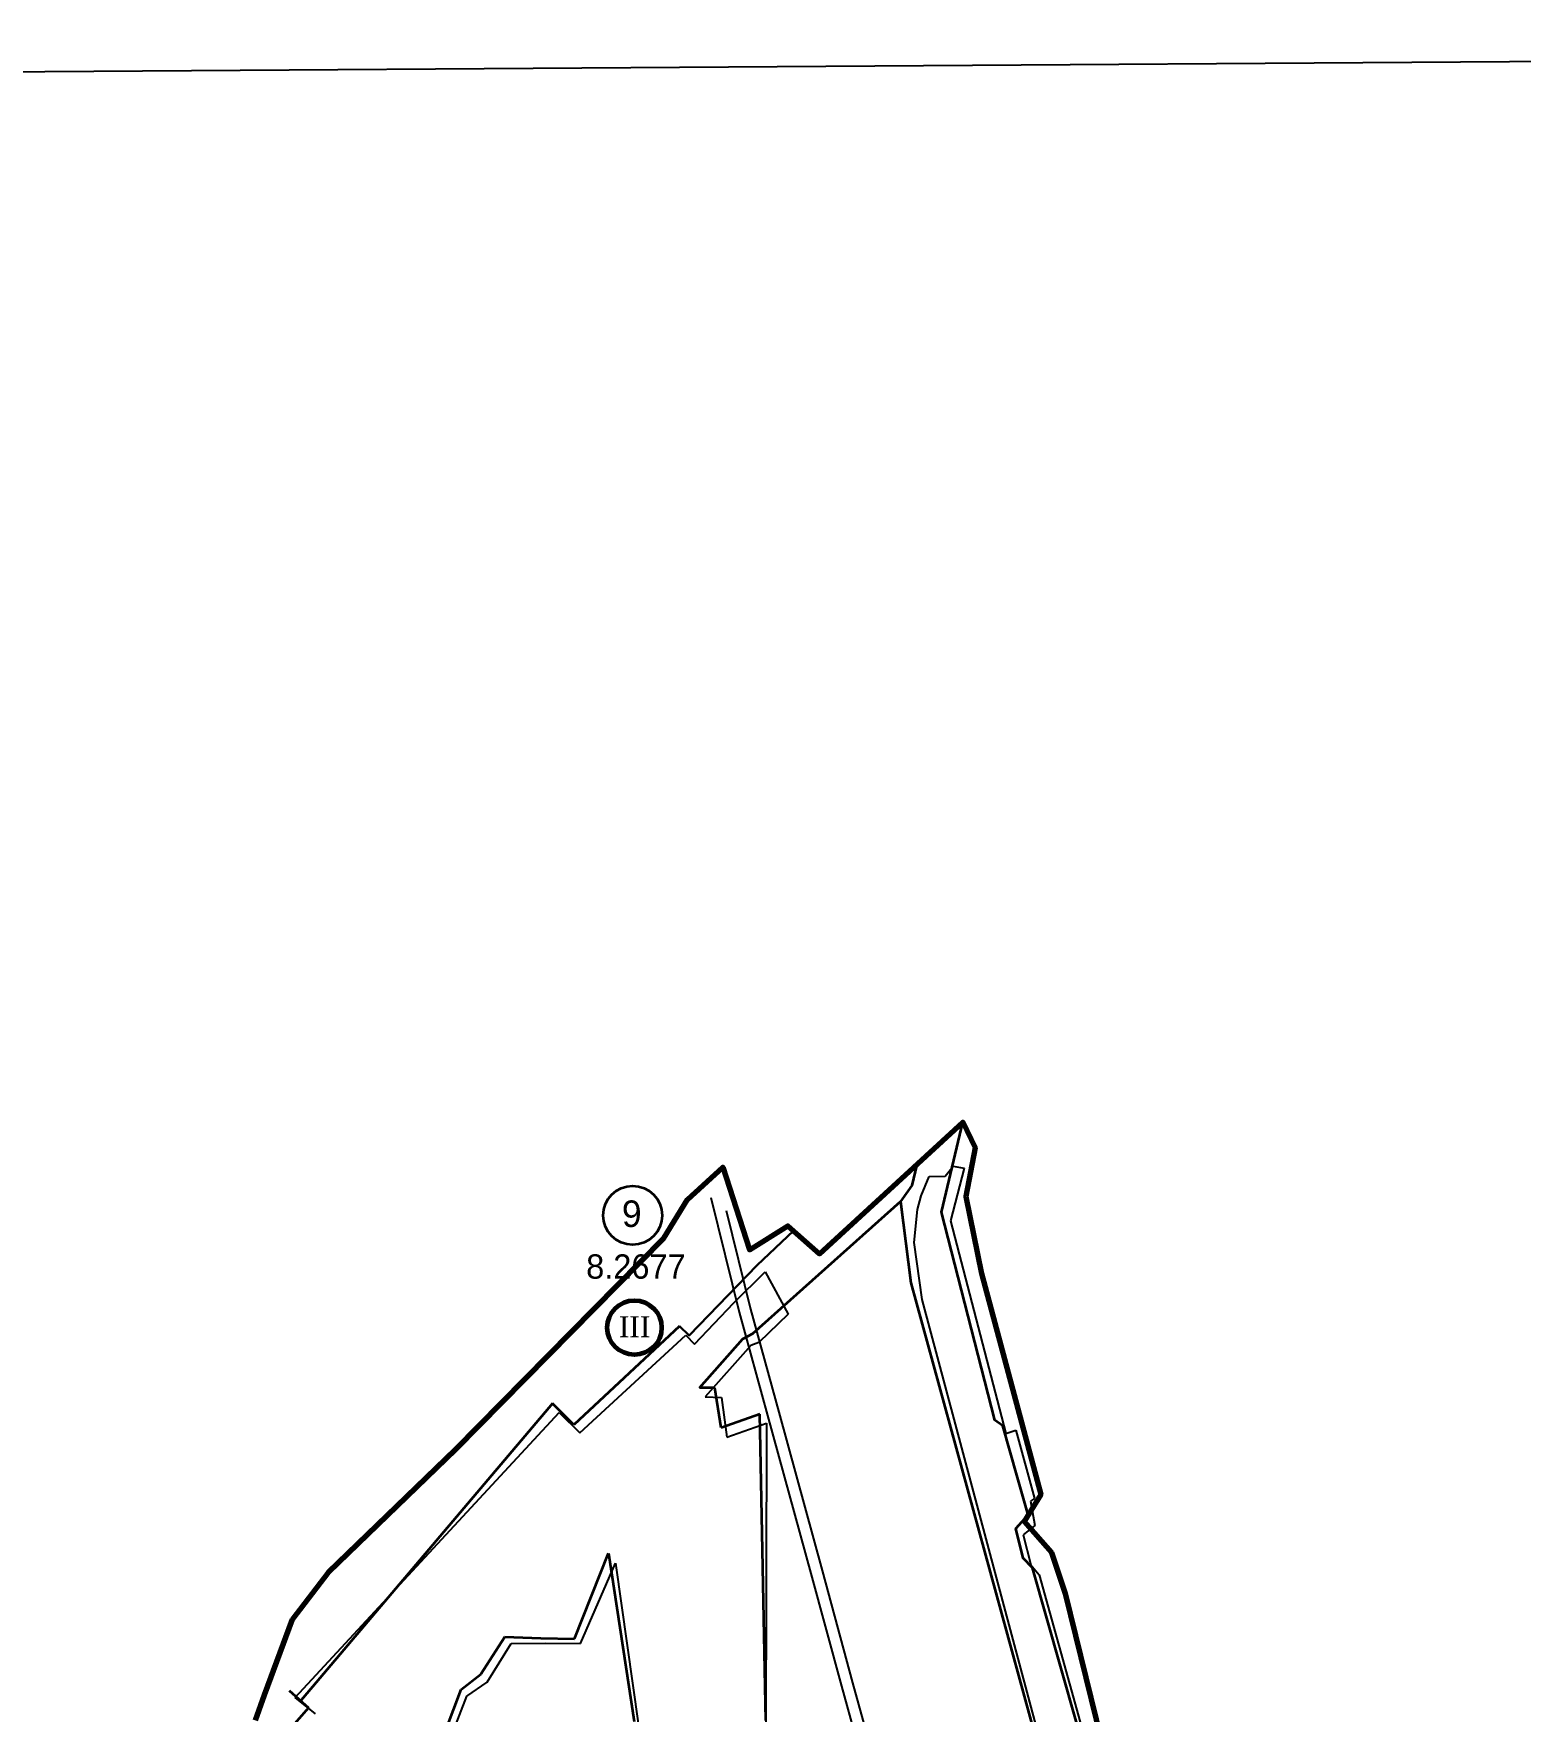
# Model space of a CAD drawing. Header units: millimetres. Extents: x 1378883 to 1389511, y 5662980 to 5673292.
# Drawn here: x 1382302 to 1384079, y 5671286 to 5673292 of the extents above; entities that cross this region are included whole.
import ezdxf
from ezdxf.enums import TextEntityAlignment as Align

# ---------------------------------------------------------------- set-up
doc = ezdxf.new("R2010")
doc.units = ezdxf.units.MM
doc.layers.add('_5Інше', color=252, linetype='Continuous', lineweight=25)
for name, color, linetype in [('N-raion', 1, 'Continuous'), ('zona', 3, 'Continuous'), ('вулиці', 7, 'Continuous'), ('ВулНазва', 7, 'Continuous'), ('КартаСкан', 252, 'Continuous'), ('межа по генплану', 7, 'Continuous'), ('район', 6, 'Continuous')]:
    doc.layers.add(name, color=color, linetype=linetype)
doc.layers.get('ВулНазва').off()
picture_1 = doc.add_image_def('image1.tif', size_in_pixel=(29607, 29619))

# ---------------------------------------------------------------- blocks, each defined once
blk = doc.blocks.new('ЛвЗд')
at = {"layer": '_5Інше', "color": 204, "linetype": 'Continuous'}
for points in [[(46479.519, 29705.086), (46489.16, 29716.929)], [(46502.115, 29714.529), (46485.614, 29651.75)], [(46489.16, 29716.929), (46502.115, 29714.529)], [(46450.605, 29681.693), (46460.245, 29704.994)], [(46460.245, 29704.994), (46479.519, 29705.086)], [(46445.871, 29665.442), (46450.605, 29681.693)], [(46442, 29626), (46445.871, 29665.442)], [(46485.614, 29651.75), (46550, 29397)], [(46451, 29558), (46442, 29626)], [(46225.719, 29555.34), (46263.41, 29591.992)], [(46263.41, 29591.992), (46290.901, 29541.331)], [(46178.542, 29505.859), (46225.719, 29555.34)], [(46603.769, 28972.58), (46451, 29558)], [(46290.901, 29541.331), (46255.466, 29507.698)], [(46041.077, 29400.782), (46168.39, 29516.973)], [(46168.39, 29516.973), (46178.542, 29505.859)], [(46255.466, 29507.698), (46246.047, 29504.031)], [(46246.047, 29504.031), (46191.127, 29442.844)], [(45698.752, 29086.321), (46016.242, 29425.417)], [(46016.242, 29425.417), (46041.077, 29400.782)], [(46191.127, 29442.844), (46210.608, 29442.189)], [(46210.608, 29442.189), (46216.528, 29394.614)], [(46216.528, 29394.614), (46264.21, 29411.126)], [(46264.21, 29411.126), (46261.16, 29033.646)], [(46550, 29397), (46562, 29401)], [(46562, 29401), (46584, 29319)], [(46584, 29319), (46579, 29316)], [(46579, 29316), (46584, 29287)], [(46584, 29287), (46570, 29276)], [(46570, 29276), (46579, 29240)], [(46040.195, 29149.17), (46082.469, 29244.72)], [(46082.469, 29244.72), (46109.104, 29050.417)], [(46579, 29240), (46589, 29228)], [(46589, 29228), (46672.255, 28920.883)], [(45928.277, 29103.537), (45957.431, 29149.519)], [(45957.431, 29149.519), (45998.841, 29149.851)], [(45998.841, 29149.851), (46040.195, 29149.17)], [(45723.134, 29066.833), (45698.752, 29086.321)], [(45859.587, 28973.618), (45904.09, 29086.951)], [(45904.09, 29086.951), (45928.277, 29103.537)]]:
    blk.add_lwpolyline(points, dxfattribs=at)

msp = doc.modelspace()

# ---------------------------------------------------------------- linework, layer by layer
at = {"layer": 'N-raion', "color": 1, "lineweight": 35}
msp.add_circle((1383018.3, 5671879.5), 35.2, dxfattribs=at)
at = {"layer": 'zona', "color": 3, "lineweight": 60}
msp.add_circle((1383020.5, 5671745.3), 32.5, dxfattribs=at)
at = {"layer": 'вулиці', "color": 7}
for points in [[(1383111.9, 5671900.8), (1383145.8, 5671763.9), (1383179.7, 5671640.4), (1383231.3, 5671451.4), (1383267.8, 5671316.8), (1383336.5, 5671068.1), (1383388, 5670868.4), (1383458.9, 5670610.8), (1383502.5, 5670448.2), (1383535.2, 5670326.5), (1383606.7, 5670055.4), (1383637.5, 5669941), (1383667.3, 5669829.4), (1383714.5, 5669655.6), (1383726.2, 5669604.9), (1383729.2, 5669576.5)], [(1383130.1, 5671885.4), (1383159.3, 5671767.5), (1383193.2, 5671644.1), (1383244.8, 5671455), (1383281.3, 5671320.5), (1383350, 5671071.7), (1383401.5, 5670872), (1383472.4, 5670614.4), (1383512.1, 5670460.8), (1383564.6, 5670265.7)]]:
    msp.add_lwpolyline(points, dxfattribs=at)
at = {"layer": 'межа по генплану', "color": 5, "lineweight": 70}
msp.add_lwpolyline([(1382567.4, 5671276.2), (1382578.5, 5671306.3), (1382611.8, 5671396.7), (1382654.6, 5671453), (1382806.9, 5671600), (1383055.6, 5671852.4), (1383083.8, 5671898.5), (1383126.3, 5671937), (1383158.2, 5671838.4), (1383203.8, 5671866.9), (1383241.6, 5671833.3), (1383413.2, 5671990.8), (1383427.7, 5671960.3), (1383416.5, 5671901.9), (1383435.2, 5671809.8), (1383506.1, 5671545.9), (1383486.5, 5671513.7), (1383518.8, 5671476.3), (1383535.2, 5671427.4), (1383596.9, 5671176.5)], dxfattribs=at)
msp.add_lwpolyline([(1382567.4, 5671276.2), (1382578.5, 5671306.3), (1382611.8, 5671396.7), (1382654.6, 5671453), (1382806.9, 5671600), (1383055.6, 5671852.4), (1383083.8, 5671898.5), (1383126.3, 5671937), (1383158.2, 5671838.4), (1383203.8, 5671866.9), (1383241.6, 5671833.3), (1383413.2, 5671990.8), (1383427.7, 5671960.3), (1383416.5, 5671901.9), (1383435.2, 5671809.8), (1383506.1, 5671545.9), (1383486.5, 5671513.7), (1383518.8, 5671476.3), (1383535.2, 5671427.4), (1383596.9, 5671176.5)], dxfattribs=at)
at = {"layer": 'межа по генплану', "color": 3, "lineweight": 70}
msp.add_lwpolyline([(1382567.4, 5671276.2), (1382578.5, 5671306.3), (1382611.8, 5671396.7), (1382654.6, 5671453), (1382806.9, 5671600), (1383055.6, 5671852.4), (1383083.8, 5671898.5), (1383126.3, 5671937), (1383158.2, 5671838.4), (1383203.8, 5671866.9), (1383241.6, 5671833.3), (1383413.2, 5671990.8), (1383427.7, 5671960.3), (1383416.5, 5671901.9), (1383435.2, 5671809.8), (1383506.1, 5671545.9), (1383486.5, 5671513.7), (1383518.8, 5671476.3), (1383535.2, 5671427.4), (1383596.9, 5671176.5)], dxfattribs=at)
msp.add_lwpolyline([(1382567.4, 5671276.2), (1382578.5, 5671306.3), (1382611.8, 5671396.7), (1382654.6, 5671453), (1382806.9, 5671600), (1383055.6, 5671852.4), (1383083.8, 5671898.5), (1383126.3, 5671937), (1383158.2, 5671838.4), (1383203.8, 5671866.9), (1383241.6, 5671833.3), (1383413.2, 5671990.8), (1383427.7, 5671960.3), (1383416.5, 5671901.9), (1383435.2, 5671809.8), (1383506.1, 5671545.9), (1383486.5, 5671513.7), (1383518.8, 5671476.3), (1383535.2, 5671427.4), (1383596.9, 5671176.5)], dxfattribs=at)
at = {"layer": 'межа по генплану', "color": 2, "lineweight": 70}
msp.add_lwpolyline([(1382567.4, 5671276.2), (1382578.5, 5671306.3), (1382611.8, 5671396.7), (1382654.6, 5671453), (1382806.9, 5671600), (1383055.6, 5671852.4), (1383083.8, 5671898.5), (1383126.3, 5671937), (1383158.2, 5671838.4), (1383203.8, 5671866.9), (1383241.6, 5671833.3), (1383413.2, 5671990.8), (1383427.7, 5671960.3), (1383416.5, 5671901.9), (1383435.2, 5671809.8), (1383506.1, 5671545.9), (1383486.5, 5671513.7), (1383518.8, 5671476.3), (1383535.2, 5671427.4), (1383596.9, 5671176.5)], dxfattribs=at)
at = {"layer": 'район', "color": 6, "lineweight": 35}
for p, q in [((1383161.9, 5671738.2), (1383338.6, 5671895.9)), ((1383074.2, 5671747), (1382948, 5671629.2)), ((1383098.1, 5671673.4), (1383150.1, 5671731.8)), ((1383150.1, 5671731.8), (1383161.9, 5671738.2)), ((1383116.6, 5671673.4), (1383098.1, 5671673.4)), ((1383124, 5671625.5), (1383116.6, 5671673.4)), ((1382922.6, 5671654.6), (1382620, 5671297.4)), ((1382948, 5671629.2), (1382922.6, 5671654.6)), ((1383170.2, 5671642), (1383124, 5671625.5)), ((1383177.6, 5671275.5), (1383170.2, 5671642)), ((1382948.8, 5671373.4), (1382989.5, 5671475.8)), ((1382989.5, 5671475.8), (1383020.3, 5671274.6)), ((1382837, 5671331.2), (1382865.7, 5671375.8)), ((1382865.7, 5671375.8), (1382908.4, 5671374.2)), ((1382908.4, 5671374.2), (1382948.8, 5671373.4)), ((1382813.5, 5671312.6), (1382837, 5671331.2)), ((1382607.7, 5671311.4), (1382630.8, 5671290.9)), ((1382771.5, 5671202.2), (1382813.5, 5671312.6)), ((1382630.8, 5671290.9), (1382564.5, 5671215.1))]:
    msp.add_line(p, q, dxfattribs=at)
for points in [[(1383712.6, 5671222), (1383698.3, 5671130.4), (1383663.6, 5671050.8), (1383616.8, 5670930.4), (1383619.6, 5671000.3), (1383611.7, 5671041.5), (1383604.7, 5671061.7), (1383575, 5671138.2), (1383587.3, 5671143.6), (1383582.8, 5671154.6), (1383496.1, 5671458.1), (1383485, 5671469.5), (1383476.5, 5671505.1), (1383491.1, 5671521.3), (1383480.9, 5671557.7), (1383478.4, 5671566.1), (1383461, 5671628), (1383451.1, 5671634.7), (1383387.4, 5671883.4), (1383413.2, 5671990.8)], [(1383358.2, 5671940.4), (1383352, 5671915), (1383338.6, 5671895.9), (1383350.7, 5671798.7), (1383513.6, 5671205.7), (1383540.9, 5671173.5), (1383559.5, 5671131.9), (1383559.5, 5671131.9), (1383569.4, 5671135.4), (1383582.8, 5671097.9), (1383587.3, 5671095.4), (1383587.3, 5671095.4), (1383602.1, 5671053), (1383609.1, 5671026.5), (1383612.2, 5671001.3), (1383613.8, 5670975.4), (1383611.3, 5670943.1), (1383611.3, 5670943.1), (1383601.3, 5670902.2), (1383540.5, 5670770.2)]]:
    msp.add_lwpolyline(points, dxfattribs=at)
at = {"layer": 'район', "lineweight": 30}
msp.add_lwpolyline([(1383074.2, 5671747), (1383086, 5671736), (1383167.2, 5671820.1), (1383210.6, 5671860.9)], dxfattribs=at)

# ---------------------------------------------------------------- block references
at = {"layer": 'ВулНазва', "color": 7, "lineweight": 9, "rotation": 0.3369352804470327}
msp.add_blockref('ЛвЗд', (1337088, 5641948.4), dxfattribs=at)

# ---------------------------------------------------------------- texts
at = {"layer": 'N-raion', "color": 1, "lineweight": 35}
msp.add_text('9', height=31.7, dxfattribs=at).set_placement((1383005.5, 5671865.6))
msp.add_text('8.2677', height=29.05, dxfattribs=at).set_placement((1383022.2, 5671803.8), align=Align.CENTER)
at = {"layer": 'район', "insert": (1383001.8, 5671758.8), "char_height": 25, "width": 109.723, "attachment_point": 1}
msp.add_mtext('{\\fTimes New Roman|b0|i0|c204|p18;\\C3;ІІІ}', dxfattribs=at)

# ---------------------------------------------------------------- pictures from other files: only their frames are drawn
at = {"layer": 'КартаСкан'}
image = msp.add_image(picture_1, insert=(1378952, 5663192.3), size_in_units=(10026.9, 10031), rotation=0.39543, dxfattribs=at)
image.dxf.flags = 15

doc.saveas('drawing.dxf')
